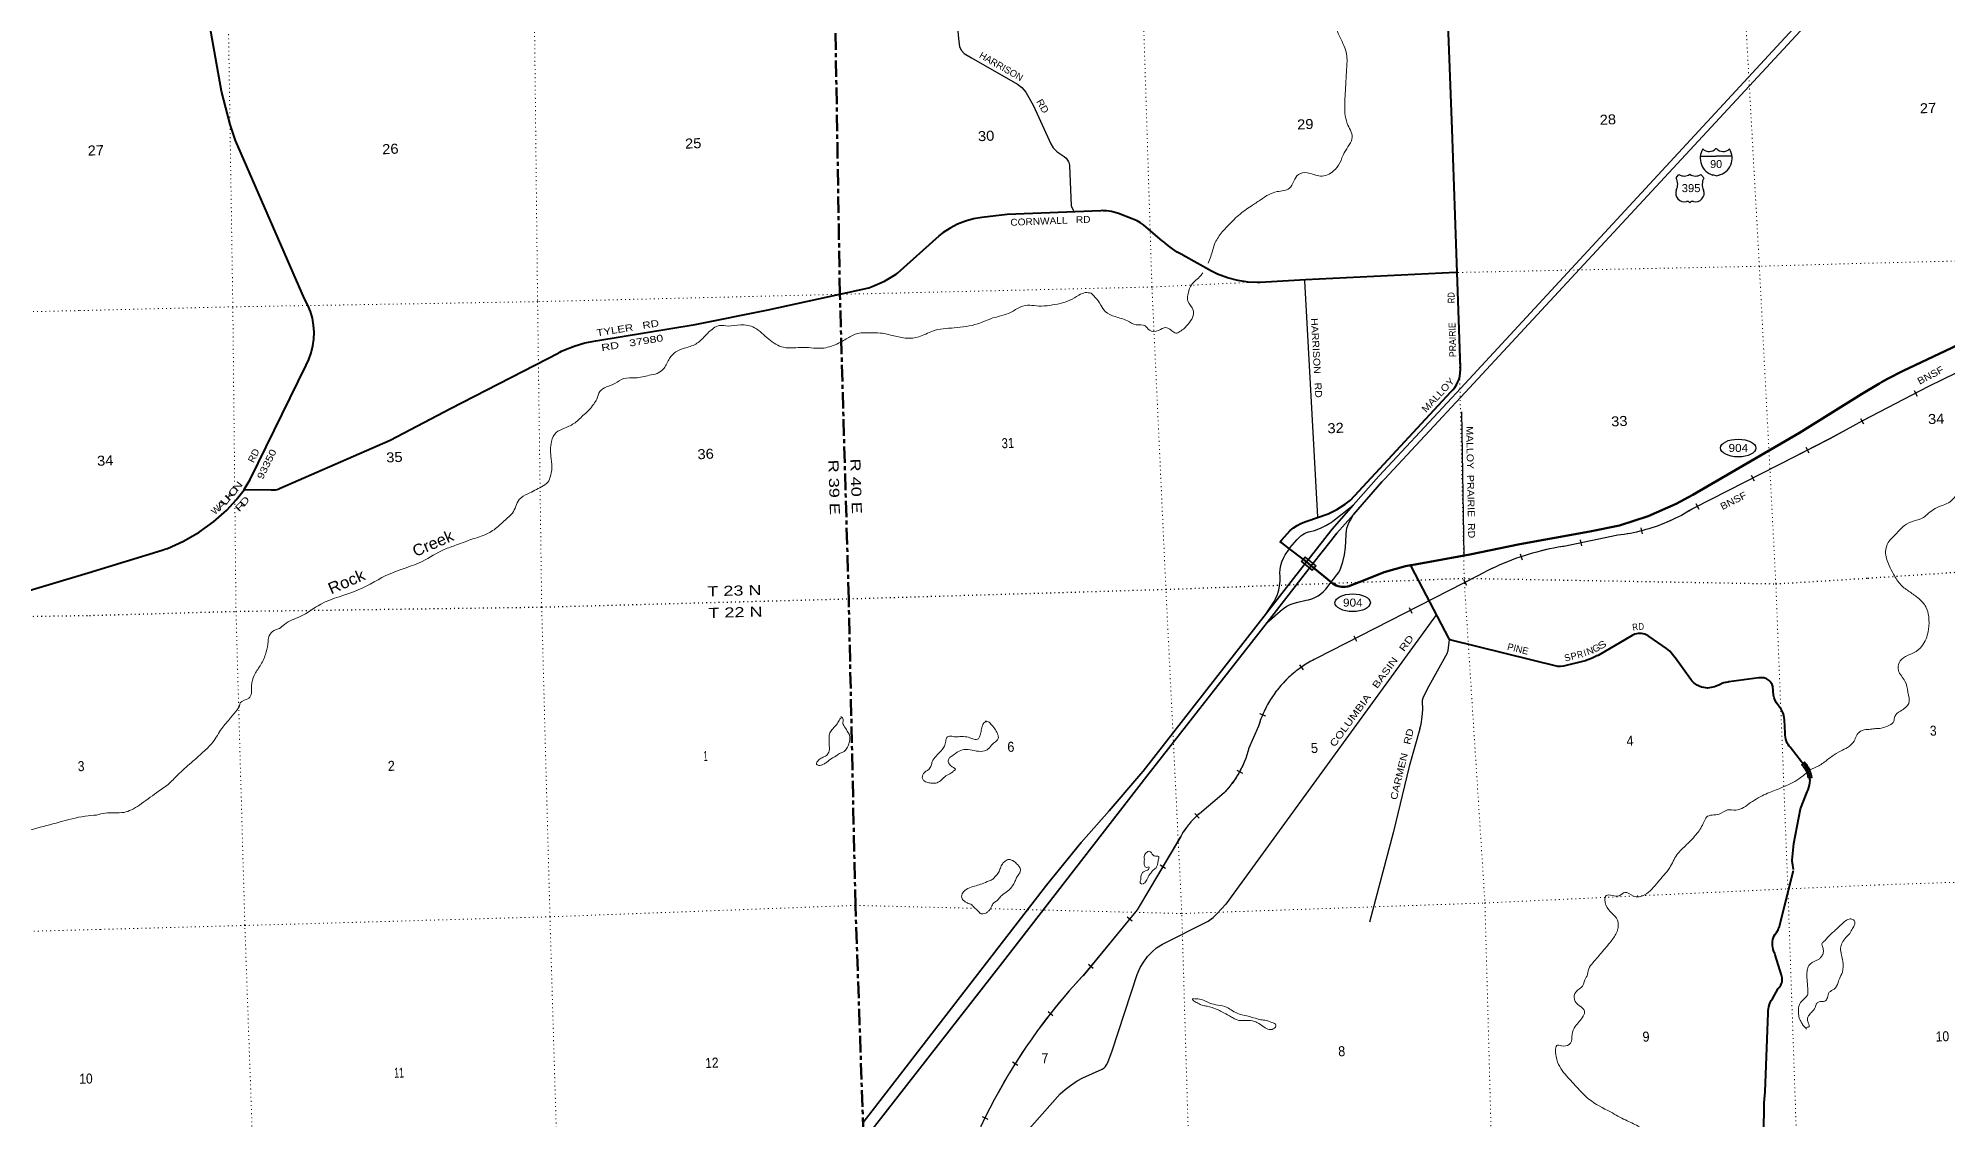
# Model space of a CAD drawing. Header units: feet. Extents: x 745759 to 1002271, y -170898 to 32007.
# Drawn here: x 776727 to 810130, y -18984 to -72 of the extents above; entities that cross this region are included whole.
import ezdxf
from ezdxf.enums import TextEntityAlignment as Align

# ---------------------------------------------------------------- set-up
doc = ezdxf.new("R2010")
doc.units = ezdxf.units.FT
doc.header["$LTSCALE"] = 48
doc.header["$PDMODE"] = 32
doc.header["$PDSIZE"] = 24
doc.linetypes.add('DOTTED', pattern=[1.5, 0.3, -1.2])
doc.linetypes.add('LONG_DASH_SHORT_DASH', pattern=[9.9, 6, -1.2, 1.5, -1.2])
for name, color, linetype, lineweight in [('11', 7, 'LONG_DASH_SHORT_DASH', 60), ('15', 7, 'Continuous', 25), ('16', 7, 'Continuous', 25), ('17', 7, 'Continuous', 25), ('18', 7, 'Continuous', 35), ('19', 7, 'Continuous', 25), ('23', 7, 'Continuous', 70), ('26', 7, 'Continuous', 40), ('29', 7, 'Continuous', 25), ('34', 7, 'Continuous', 13), ('39', 7, 'Continuous', 13), ('59', 7, 'Continuous', 13), ('6', 7, 'DOTTED', 25), ('61', 7, 'Continuous', 13), ('7', 7, 'DOTTED', 13)]:
    doc.layers.add(name, color=color, linetype=linetype, lineweight=lineweight)
for name, color, linetype in [('27', 7, 'Continuous'), ('30', 7, 'Continuous'), ('41', 7, 'Continuous')]:
    doc.layers.add(name, color=color, linetype=linetype)

msp = doc.modelspace()

# ---------------------------------------------------------------- linework, layer by layer
at = {"layer": '11'}
msp.add_lwpolyline([(791525.37, -32011.74), (791498.12, -31396.43), (791377.19, -26046.94), (791212.15, -20655.02), (791022.11, -15244.02), (790904.3, -9873.28), (790750.29, -4550.38), (790660.05, 834.71), (790637.32, 6241.84), (790288.23, 11605.6), (790219.22, 13822.99)], dxfattribs=at)
at = {"layer": '15'}
for p, q in [((806074.52, -2002.59), (806077.42, -1999.68)), ((806080.59, -2002.06), (806077.16, -1999.68)), ((805801.81, -2134.06), (806078.22, -2134.06)), ((806078.22, -2479.64), (806014.33, -2461.68)), ((806077.69, -2479.9), (806141.32, -2461.16))]:
    msp.add_line(p, q, dxfattribs=at)
msp.add_lwpolyline([(806353.58, -2134.06), (806077.69, -2134.06), (806078.22, -2134.06)], dxfattribs=at)
for centre, radius, start, end in [((805955.84, -1886.56), 165.66, 227.34248, 315.8117), ((806199.53, -1886.56), 165.66, 224.18831, 312.69403), ((806104.44, -2169.16), 306.13, 148.44436, 254.43378), ((806050.93, -2169.16), 306.13, 283.08087, 31.62484)]:
    msp.add_arc(centre, radius, start, end, dxfattribs=at)
at = {"layer": '16'}
for p, q in [((805376.15, -2515.85), (805427.46, -2457.09)), ((805619.22, -2451.12), (805618.94, -2451.32)), ((805811.31, -2457), (805862.7, -2515.85))]:
    msp.add_line(p, q, dxfattribs=at)
for centre, radius, start, end in [((805183.17, -2626.48), 222.05, 332.97043, 29.75871), ((805518.54, -2299.43), 182.07, 239.97227, 303.45418), ((805720.32, -2299.93), 181.52, 236.33975, 300.08743), ((805720.31, -2299.43), 182.07, 236.54582, 236.59441), ((806055.67, -2626.48), 222.05, 150.24129, 207.02957), ((805522.36, -2781.38), 151.42, 159.09177, 283.81923), ((805716.48, -2781.38), 151.42, 256.18077, 20.90823)]:
    msp.add_arc(centre, radius, start, end, dxfattribs=at)
for centre, major_axis, start_param, end_param in [((805577.7, -2980.2), (-19.56, 51.67), 4.95877769, 6.28318531), ((805661.15, -2980.2), (19.56, 51.67), 0, 1.32637542)]:
    msp.add_ellipse(centre, major_axis=major_axis, ratio=0.929097, start_param=start_param, end_param=end_param, dxfattribs=at)
at = {"layer": '17'}
for centre in [(806463.02, -7237.6), (799719.34, -9942.58)]:
    msp.add_ellipse(centre, major_axis=(309.24, -1), ratio=0.500121, dxfattribs=at)
at = {"layer": '18'}
for p, q in [((798214.15, -10122.6), (798911.4, -9230.65)), ((798223.62, -10285.86), (798994.96, -9299.13))]:
    msp.add_line(p, q, dxfattribs=at)
for points in [[(799730.6, -8236.52), (800177.3, -7729.53), (801608.91, -6191.49), (808357.75, 1103.99)], [(799731.88, -8398.22), (800232.46, -7830.07), (800253.87, -7805.78), (800277.8, -7780.07), (801688.13, -6264.9), (808363.69, 937.99)], [(798911.4, -9230.65), (798942.78, -9190.51), (799275.66, -8764.69), (799358.69, -8658.63), (799730.6, -8236.52)], [(798994.96, -9299.13), (799030.54, -9253.61), (799341.21, -8856.2), (799359.9, -8832.28), (799380.32, -8806.2), (799443.35, -8725.69), (799731.88, -8398.22)], [(791155.12, -19031.11), (794365.23, -14881.36), (794973.2, -14133.16), (795460.9, -13583.73), (796014.33, -12936.65), (796014.68, -12936.24), (796053.44, -12886.65), (798214.15, -10122.6)], [(791165.98, -19340.41), (793594.21, -16235.43), (796118.99, -12978.16), (798223.62, -10285.86)]]:
    msp.add_lwpolyline(points, dxfattribs=at)
at = {"layer": '19'}
for points in [[(798612.44, -8997.79), (798622.58, -8982.61), (798751.32, -8839.91), (798761.41, -8826.66), (798786.75, -8798.13), (798814.93, -8772.4), (798845.65, -8749.77), (798878.56, -8730.46), (798913.32, -8714.78), (798945.5, -8703.15), (798953.46, -8700.84), (799051.48, -8677.32), (799154.04, -8641.44), (799252.3, -8595.05), (799320.05, -8553.89), (799344.9, -8538.8), (799370.05, -8519.09), (799730.6, -8236.52)], [(799342.68, -9584.12), (799482.44, -9400.85), (799504.29, -9351.02), (799546.84, -9230.25), (799576.53, -9105.69), (799593.04, -8978.71), (799603.33, -8754.29), (799603.87, -8735.79), (799608.88, -8686.22), (799619.05, -8637.45), (799634.26, -8590.01), (799654.34, -8544.42), (799679.08, -8501.18), (799731.88, -8398.22)], [(798214.15, -10122.6), (798231.63, -10095.68), (798343.9, -9922.78), (798371.63, -9872.05), (798403.17, -9798.97), (798426.9, -9722.99), (798442.55, -9644.95), (798449.96, -9565.7), (798449.05, -9486.11), (798447.36, -9425.26), (798452.19, -9358.48), (798463.97, -9292.57), (798482.57, -9228.25), (798507.8, -9166.23), (798539.37, -9107.19), (798612.44, -8997.79)], [(798223.62, -10285.86), (798256.86, -10257.36), (798451.08, -10090.85), (798455.34, -10086.95), (798509.07, -10043.13), (798567.08, -10005.17), (798628.74, -9973.48), (798693.38, -9948.41), (798760.28, -9930.23), (798903.95, -9899.79), (798946.22, -9891.21), (799004.46, -9873.85), (799060.57, -9850.5), (799113.93, -9821.41), (799163.96, -9786.91), (799210.11, -9747.36), (799251.87, -9703.21), (799342.68, -9584.12)]]:
    msp.add_lwpolyline(points, dxfattribs=at)
at = {"layer": '23'}
for points in [[(808622.51, -6296.02), (808921.41, -6118.02), (808933.46, -6110.71), (808971.41, -6087.76), (809073.67, -6025.9), (809346.81, -5888.46), (810088.11, -5536.39), (811043, -5085.68), (811291.62, -4965.69), (811775.26, -4778.42), (812249.74, -4649.81), (812273.43, -4643.39), (812299.74, -4637.81), (813487.42, -4385.98), (816949.52, -3624.17), (817064.56, -3603.05), (817302, -3544), (817403.07, -3516.09), (817530.78, -3472.88)], [(800737.43, -9287.17), (800811.99, -9272.46), (801771.11, -9099.71), (802645.29, -8918.55), (803868.15, -8698.03), (804386.76, -8591.88), (804891.14, -8430.12), (805375.85, -8216.52), (805670.81, -8055.13), (807535.03, -6974.08), (808622.51, -6296.02)], [(799342.68, -9584.12), (798994.96, -9299.13), (798911.4, -9230.65), (798851.78, -9181.78)], [(799342.68, -9584.12), (799375.38, -9608.69), (799403.18, -9626.51), (799432.69, -9641.33), (799463.58, -9652.98), (799495.53, -9661.34), (799528.17, -9666.31), (799561.16, -9667.84), (799594.12, -9665.92), (799626.7, -9660.56), (799658.55, -9651.82), (799684.19, -9642.07), (799907.83, -9551.7), (800268.27, -9409.66), (800641.58, -9306.08), (800737.43, -9287.17)]]:
    msp.add_lwpolyline(points, dxfattribs=at)
at = {"layer": '26'}
for p, q in [((798851.78, -9181.78), (798612.44, -8997.79)), ((807178.59, -15622.49), (807430.36, -14623.65))]:
    msp.add_line(p, q, dxfattribs=at)
for points in [[(801545.07, -4170.12), (801457.05, -1661.88), (801211.83, 4930.16), (801162.03, 6498.54), (801107.89, 7757.39), (801106.63, 7786.6), (801107.64, 7807.39), (801111.52, 7887.66), (801127.59, 7991.81), (801154.46, 8093.71), (801191.83, 8192.25), (801196.93, 8203.65)], [(781413.75, -5789.53), (781462.81, -5687.2), (781504.28, -5572.19), (781533.5, -5453.47), (781550.15, -5332.36), (781554.05, -5210.16), (781545.16, -5088.23), (781523.57, -4967.89), (781489.52, -4850.47), (781443.38, -4737.25), (781385.66, -4629.48), (780176.17, -1857.53), (780082.16, -1578.58), (779935.52, -997.04), (779440.27, 1789.84)], [(801545.07, -4170.12), (801522.55, -4171.22), (798895.01, -4299.47), (798100.29, -4341.86), (798075.47, -4343.19), (798050.29, -4342.04), (797890.7, -4334.73), (797708.01, -4307.03), (797529.21, -4260.39), (797356.27, -4195.31), (797251.14, -4145.15), (796747.82, -3863.58), (796740.91, -3859.72), (796697.82, -3836.07), (796650.73, -3810.22), (796526.78, -3728.43), (796437.07, -3654.69), (796419.67, -3640.39), (796387.07, -3613.13), (796106.35, -3378.42), (796058.39, -3335.37), (796006.2, -3297.58), (795950.34, -3265.44), (795891.43, -3239.32), (795864.3, -3229.68), (795624.69, -3137.27), (795542.95, -3112.03), (795501.27, -3101.8), (795459.01, -3095.47), (795415.78, -3090.46), (795373.8, -3087.78), (795362.72, -3087.6), (795337.78, -3087.21), (795312.72, -3088.21), (793676.08, -3153.47), (793233.45, -3209.01), (793088.53, -3232.48), (792946.86, -3270.96), (792809.99, -3324.05), (792679.42, -3391.15), (792556.58, -3471.53), (792482.13, -3529.98)], [(786481.94, -5361.46), (788217.7, -5080.33), (789493.26, -4821.24), (791258.74, -4436), (791314.52, -4415.31), (791528.81, -4319.45), (791705.57, -4216.97), (791734.5, -4200.2), (791755.57, -4181.4), (792488.07, -3527.71)], [(798612.44, -8997.79), (798477.79, -8894.29), (798453.95, -8875.96), (798476.39, -8850.07), (798625.5, -8678.05), (798683.62, -8630.69), (798746.36, -8589.67), (798813.05, -8555.43), (798882.95, -8528.35), (798916.61, -8518.21), (799289.69, -8391.1), (799444.65, -8312.37), (799590.53, -8217.88), (799679.91, -8148.33), (801434.56, -6257.54), (801472.85, -6219.05), (801506.9, -6176.77), (801536.35, -6131.17), (801560.87, -6082.74), (801580.2, -6032), (801594.11, -5979.53), (801602.46, -5925.89), (801605.16, -5871.67), (801603.28, -5828.84), (801545.07, -4170.12)], [(780332.6, -7965.09), (780803.25, -7967.25), (780821.1, -7968.9), (780850.01, -7969.11), (780878.79, -7966.31), (780907.11, -7960.51), (780934.67, -7951.78), (780961.17, -7940.22), (782886.19, -7100.47), (783939.56, -6546.6), (785830.99, -5570.94), (785853.84, -5559.15), (785880.99, -5545.82), (785918.99, -5527.17), (786100.03, -5453.78), (786287.76, -5399.71), (786480.1, -5365.57)], [(780332.6, -7965.09), (780435.1, -7789.72), (781413.66, -5787.52)], [(777601.92, -9420.96), (778894.54, -9025.08), (778910.76, -9020.11), (778944.54, -9007.71), (778986.23, -8992.4), (779270.95, -8866.55), (779540.96, -8711.62), (779793.29, -8529.32), (780025.18, -8321.65), (780188.71, -8145.18), (780331.34, -7967.24), (780332.6, -7965.09)], [(805365.65, -10913.11), (805359.68, -10904.07), (805315.91, -10845.76), (805266.28, -10792.35), (805211.34, -10744.42), (804905.54, -10533.41), (804882.14, -10517.26), (804855.54, -10503.85), (804854.06, -10503.11), (804827.22, -10493.05), (804799.48, -10485.85), (804771.14, -10481.59), (804742.51, -10480.32), (804713.9, -10482.05), (804685.63, -10486.76), (804658.01, -10494.39), (804631.33, -10504.88), (804605.9, -10518.09), (804581.99, -10533.89), (804043.2, -10846.32), (804014.69, -10862.86), (803993.2, -10873.33), (803969.79, -10884.73), (803896.32, -10917.57), (803813.79, -10948.2), (803793.2, -10956.58), (803763.79, -10962.65), (803410.16, -11053.62), (803352.48, -11057.74), (803305.7, -11055.11), (801439.74, -10595.13), (801413.63, -10588.7), (801400.79, -10563.97), (800750.75, -9312.81), (800737.43, -9287.17)], [(770593.09, -10300.12), (770622.89, -10299.49), (774539.52, -10215.84), (774987.96, -10163.96), (775428.52, -10065.5), (775430.5, -10064.95), (777601.92, -9420.96)], [(807717.47, -13004.48), (807709.69, -12952.5), (807692.8, -12893.35), (807682.48, -12868), (807665.59, -12839.84), (807638.38, -12800.41), (807571.94, -12725.37), (807370.17, -12470.35), (807352.63, -12448.18), (807334.77, -12420.35), (807322.28, -12398.66), (807307.53, -12365.43), (807296.33, -12330.84), (807288.81, -12295.27), (807285.05, -12259.11), (807285.09, -12222.76), (807271.05, -11991.52), (807267.87, -11956.94), (807260.11, -11916.16), (807248.13, -11876.41), (807232.07, -11838.13), (807212.09, -11801.75), (807188.42, -11767.65), (807182.87, -11761.21), (807156.58, -11730.73), (807144.05, -11711.21), (807132.68, -11693.13), (807111.47, -11649.96), (807094.89, -11604.8), (807083.12, -11558.16), (807070.64, -11409.52), (807065.29, -11391.49), (807057.18, -11371.58), (807047.03, -11352.63), (807034.96, -11334.84), (807021.09, -11318.41), (807005.58, -11303.52), (806988.6, -11290.33), (806970.33, -11278.99), (806950.98, -11269.62), (806930.76, -11262.33), (806909.88, -11257.19), (806888.58, -11254.26), (806867.1, -11253.57), (806845.65, -11255.13), (806824.49, -11258.93), (806300.85, -11327.89), (806285.78, -11329.87), (806250.85, -11335.24), (806243.14, -11336.44), (806209.8, -11345.26), (806177.55, -11357.51), (806171.77, -11360.43), (806146.54, -11373.19), (806121.77, -11384.63), (806105.15, -11392.31), (806047.68, -11412.72), (805988.4, -11427.01), (805927.94, -11435.02), (805899.58, -11433.23), (805859.35, -11427.07), (805819.97, -11416.73), (805781.9, -11402.34), (805745.53, -11384.05), (805711.28, -11362.06), (805679.51, -11336.6), (805675.58, -11332.71), (805653.09, -11310.45), (805633.11, -11282.97), (805365.74, -10915.12)], [(807431.35, -14606.62), (807410.1, -14493.08), (807405.4, -14467.96), (807408.04, -14443.08), (807438.77, -14152.86), (807551.9, -13547.82), (807667.9, -13250.45), (807667.98, -13250.29), (807686.81, -13212.49), (807701.57, -13172.93), (807712.12, -13132.05), (807718.34, -13090.28), (807720.16, -13048.09), (807719.1, -13030.95), (807717.47, -13004.48)], [(806913.9, -19228.7), (806916.58, -18686.25), (806936.62, -18497.89), (806987.67, -17115.41), (806988.9, -17082.26), (806989.86, -17065.41), (806991.16, -17046.55), (806997.91, -17008.08), (807008.64, -16970.52), (807023.24, -16934.3), (807041.54, -16899.79), (807063.35, -16867.4), (807160.37, -16689.8), (807164.12, -16686.41), (807180.1, -16669.99), (807194.28, -16651.98), (807206.5, -16632.6), (807216.62, -16612.04), (807224.54, -16590.53), (807230.18, -16568.32), (807233.45, -16545.64), (807234.34, -16522.74), (807232.83, -16499.87), (807228.94, -16477.29), (807222.71, -16455.24), (807111.28, -16098.33), (807105.1, -16078.53), (807090.57, -16048.33), (807086.66, -16040.05), (807075.06, -16006.85), (807067, -15972.62), (807062.55, -15937.74), (807061.78, -15902.59), (807064.69, -15867.55), (807071.25, -15833), (807081.38, -15799.33), (807094.97, -15766.9), (807111.88, -15736.07), (807114.58, -15732.18), (807132.01, -15707.05), (807150.74, -15682.18), (807152.25, -15680.02), (807162.35, -15661.76), (807170.49, -15642.54), (807176.57, -15622.57)]]:
    msp.add_lwpolyline(points, dxfattribs=at)
at = {"layer": '29'}
for p, q in [((792705.94, 1322.12), (792821.96, -77.76)), ((799110.8, -8445.25), (798883.56, -4314.08)), ((801668, -9117.21), (801626.87, -6606.02)), ((801183.51, -10150.9), (797498.89, -15212.82))]:
    msp.add_line(p, q, dxfattribs=at)
for points in [[(792821.96, -77.76), (792844.83, -221.12), (792875.45, -286.24), (792921.4, -339.88), (793051.56, -416.49), (793855.53, -876.21), (793932.1, -933.69), (794001.01, -1014.13), (794138.83, -1251.65), (794437.45, -1918.24), (794483.39, -1987.21), (794510.2, -2019.78), (794552.3, -2056.16), (794670.99, -2140.46), (794705.43, -2171.09), (794734.16, -2203.66), (794751.39, -2232.4), (794759.05, -2259.21), (794766.69, -2301.34), (794797.33, -2996.68), (794804.97, -3029.23), (794850.91, -3105.85)], [(800896.16, -12145.77), (800917.34, -12063.57), (800934.57, -11937.14), (800946.05, -11810.72), (800946.06, -11766.67), (800938.4, -11703.45), (800942.23, -11647.9), (800953.71, -11603.84), (801030.28, -11446.77), (801378.67, -10818.48), (801385.37, -10798.37), (801390.16, -10776.34), (801413.63, -10588.7)], [(800896.16, -12145.77), (800705.31, -12807.28), (800427.18, -13964.52), (800011.55, -15526.93)], [(797190.35, -15509.6), (797278.39, -15448.31), (797349.22, -15379.35), (797498.89, -15212.82)], [(793066.32, -20459.93), (793247.02, -20122.19), (793354.22, -19961.29), (793476.73, -19800.38), (794602.3, -18528.47), (794690.35, -18451.85), (794786.07, -18382.89), (794902.83, -18304.35), (795000.46, -18252.64), (795337.37, -18099.39), (795375.65, -18074.49), (795398.62, -18049.59), (795415.84, -18022.77), (795436.91, -17984.46), (795513.48, -17777.59), (795949.92, -16444.38), (796003.51, -16323.71), (796064.78, -16222.18), (796129.85, -16128.32), (796210.26, -16045.95), (796288.73, -15978.91), (796394.02, -15915.69), (797190.35, -15509.6)]]:
    msp.add_lwpolyline(points, dxfattribs=at)
at = {"layer": '34', "lineweight": 25}
for p, q in [((809539.46, -6231.94), (809590.84, -6329.89)), ((808605.02, -6718.62), (808657.83, -6815.8)), ((807645.79, -7224.17), (807696.1, -7322.67)), ((806692.11, -7714.22), (806742.43, -7812.72)), ((805723.97, -8205.8), (805774.29, -8304.3)), ((804757.94, -8633.02), (804785.68, -8740.1)), ((803699.5, -8841.25), (803721.72, -8949.6)), ((802650.42, -9086.65), (802685.07, -9191.7)), ((801659.36, -9537.43), (801709.66, -9635.93)), ((800705.65, -10027.41), (800755.96, -10125.92)), ((799737.48, -10518.93), (799787.78, -10617.43)), ((798789.95, -11026.14), (798852.72, -11117.22)), ((798091.82, -11879), (798193.48, -11922.58)), ((797695.17, -12868.43), (797792.4, -12921.16)), ((796956.27, -13627.56), (797031.6, -13708.56)), ((796353.33, -14528.08), (796448.48, -14584.48)), ((795776.58, -15435.66), (795862, -15505.92)), ((795097.48, -16265.4), (795182.91, -16335.66)), ((794390.43, -17090.16), (794476.99, -17159.02)), ((793771.66, -17972.37), (793865.09, -18031.57)), ((793237.89, -18924.59), (793337.55, -18972.58))]:
    msp.add_line(p, q, dxfattribs=at)
at = {"layer": '34'}
for p, q in [((804358.31, -8763.41), (803410.2, -8957.86)), ((801939.64, -9457.29), (799104.56, -10905.16)), ((798070.87, -12099.29), (797898.93, -12499.9)), ((797470.89, -13264.47), (797037.75, -13632.09))]:
    msp.add_line(p, q, dxfattribs=at)
for points in [[(811659.65, -5328.69), (810771.46, -5680.19), (809793.59, -6161.98), (808668.86, -6752.03)], [(808631.53, -6765.1), (808062.94, -7074.1), (805677.07, -8292.76)], [(796705.01, -14039.7), (795950.6, -15312.41), (795002.16, -16465.51)]]:
    msp.add_lwpolyline(points, dxfattribs=at)
at = {"layer": '34', "lineweight": 25}
for points in [[(810771.9, -5681.2), (809794.08, -6162.97), (808640, -6762)], [(808639.19, -6762.19), (808063.45, -7075.08), (805677.61, -8293.72), (805661.78, -8303.6), (805614.13, -8332.93), (805566, -8361.03), (805517.49, -8388.53), (805468.53, -8415.11), (805418.83, -8440.83), (805369.01, -8465.58), (805318.48, -8489.78), (805267.79, -8512.72), (805216.39, -8535.09), (805164.84, -8556.2), (805112.89, -8576.7), (805060.82, -8596.26), (805008, -8614.94), (804955.03, -8632.35), (804901.99, -8649.13), (804848.19, -8665.02), (804794.59, -8679.94), (804740.56, -8693.93), (804686.05, -8706.7), (804631.79, -8718.79), (804577.09, -8729.97), (804521.92, -8739.92), (804467, -8749.19), (804411.95, -8757.5), (804360.64, -8764.06), (803410.39, -8958.95), (803392.52, -8961.69), (803316.56, -8974.24), (803240.26, -8987.99), (803164.82, -9003.28), (803089.02, -9019.78), (803014.08, -9037.82), (802939.17, -9056.87), (802864.92, -9077.06), (802790.53, -9098.86), (802716.98, -9122.19), (802643.87, -9146.31), (802570.63, -9172.02), (802498.41, -9198.67), (802426.45, -9226.71), (802354.94, -9256.5), (802284.26, -9286.85), (802213.83, -9318.58), (802143.86, -9352.08), (802074.71, -9386.15), (802006.2, -9421.37), (801909.58, -9473.88), (799080.32, -10918.78), (799078.9, -10919.45), (799048.41, -10934.75), (799018.4, -10950.41), (798988.66, -10966.55), (798958.94, -10983.31), (798929.84, -11000.66), (798900.88, -11018.26), (798872.3, -11036.59), (798843.8, -11055.35), (798815.99, -11074.51), (798788.37, -11094.35), (798761.07, -11114.49), (798734.03, -11135.12), (798707.62, -11156.35), (798681.28, -11178), (798655.45, -11200.01), (798630.05, -11222.56), (798605.17, -11245.48), (798580.53, -11268.88), (798556.21, -11292.56), (798532.53, -11316.86), (798509.16, -11341.45), (798486.23, -11366.59), (798463.63, -11392.03), (798441.7, -11417.87), (798420.09, -11444.03), (798398.98, -11470.53), (798378.32, -11497.58), (798358.21, -11524.79), (798338.37, -11552.5), (798319.27, -11580.43), (798300.43, -11608.84), (798282.33, -11637.49), (798264.55, -11666.43), (798247.32, -11695.55), (798230.54, -11725.21), (798214.51, -11755.09), (798198.83, -11785.09), (798183.61, -11815.63), (798169.01, -11846.15), (798154.91, -11877.02), (798141.5, -11908.32), (798128.5, -11939.54), (798116.02, -11971.12), (798104.22, -12003.11), (798092.85, -12035.03), (798082.04, -12067.11), (798071.9, -12099.68), (797899.96, -12500.27)], [(797899.96, -12500.27), (797899.35, -12502.47), (797891.45, -12531.89), (797882.82, -12561.1), (797873.8, -12590.2), (797864.17, -12619.18), (797854.16, -12648.05), (797843.52, -12676.56), (797832.52, -12704.95), (797821.01, -12733.11), (797808.89, -12761.16), (797796.38, -12788.85), (797783.39, -12816.54), (797769.89, -12843.76), (797755.89, -12870.99), (797741.39, -12897.73), (797726.52, -12924.35), (797711.27, -12950.61), (797695.4, -12976.77), (797679.02, -13002.43), (797662.4, -13027.86), (797645.15, -13053.17), (797627.65, -13078.01), (797609.63, -13102.6), (797591.01, -13126.83), (797572.25, -13150.69), (797552.99, -13174.33), (797533.11, -13197.6), (797513.1, -13220.51), (797492.7, -13243.05), (797471.64, -13265.28), (797038.17, -13633.18), (797036.16, -13633.27), (797032.33, -13636.48), (797013.68, -13652.8), (796995.39, -13669.31), (796977.21, -13686.21), (796959.54, -13703.38), (796941.98, -13720.93), (796924.92, -13738.76), (796908.04, -13756.85), (796891.53, -13775.13), (796875.27, -13793.87), (796859.5, -13812.87), (796843.98, -13832.02), (796828.7, -13851.6), (796813.86, -13871.28), (796799.33, -13891.27), (796785.22, -13911.67), (796771.44, -13932.07), (796757.96, -13952.8), (796744.91, -13973.93), (796732.18, -13995.06), (796719.82, -14016.4), (796707.83, -14038.25), (796705.89, -14040.36), (795951.5, -15313.05), (795002.94, -16466.29), (794996.67, -16471.64), (794880.74, -16597.29), (794762.8, -16730.54), (794647.71, -16864.88), (794533.78, -17001.86), (794423.64, -17140.3), (794314.67, -17281.37), (794209.5, -17423.9), (794105.85, -17568.12), (794005.05, -17713.43), (793906.38, -17861.74), (793811.49, -18011.52), (793718.5, -18162.03), (793627.62, -18315.54), (793539.96, -18469.19), (793454.77, -18624.89), (793373.01, -18783.01), (793293.52, -18940.91), (793216.51, -19100.86)]]:
    msp.add_lwpolyline(points, dxfattribs=at)
at = {"layer": '34'}
for centre, radius, start, end in [((803969.47, -5589.92), 3197.07, 276.94957, 302.28391), ((804073.76, -13334.32), 4426.48, 98.62153, 118.85404), ((799932.4, -12667.49), 1946.32, 115.10654, 163.02584), ((796210.83, -12056.93), 1745.25, 316.2193, 345.29664), ((797953.53, -14712.58), 1417.61, 130.34737, 151.56609), ((802425.2, -23416.97), 10170.69, 136.92497, 158.88983)]:
    msp.add_arc(centre, radius, start, end, dxfattribs=at)
at = {"layer": '39'}
for points in [[(797192.02, -4006.89), (797237, -3891.05), (797316, -3646.05), (797438, -3460.05), (797622, -3263.05), (797832, -3083.05), (797946, -3006.05), (798101, -2901.05), (798260, -2802.05), (798397, -2755.05), (798615, -2696.05), (798771, -2454.05), (798924, -2425.05), (799158, -2483.05), (799386, -2393.05), (799496, -2252.05), (799572, -2075.05), (799712, -1800.05), (799624, -1561.05), (799585, -1385.05), (799590, -1040.05), (799614, -612.05), (799612, -348.05), (799500, -58.05), (799385, 221.95), (799192, 840.95), (799054, 1335.95), (798984, 1695.95), (798856, 2236.95), (798706, 2694.95), (798556, 3188.95), (798523, 3265.95), (798424, 3699.95), (798406, 3938.95), (798558, 4134.95), (798668, 4364.95), (798861, 4577.95), (799185, 4684.95), (799423, 4845.95), (799615, 5242.95), (799711, 5463.95), (799892, 5724.95), (800094, 5934.95), (800257, 6134.95), (800406, 6253.95), (800496, 6427.95), (800577, 6671.95), (800697, 6847.95), (800772, 6894.95), (800877, 7086.95), (800864, 7273.95), (800913.13, 7377.91)], [(795145, -4529.05), (795212, -4597.05), (795314, -4738.05), (795393, -4852.05), (795564, -4940.05), (795778, -5013.05), (795934, -5083.05), (796089, -5101.05), (796163, -5177.05), (796324, -5181.05), (796451, -5133.05), (796591, -5211.05), (796626, -5227.05), (796699, -5202.05), (796841, -5072.05), (796919, -4954.05), (796929, -4828.05), (796838, -4667.05), (796846, -4523.05), (796901, -4382.05), (797059, -4226.05), (797096.84, -4173.08)], [(777748.56, -13654.75), (777899, -13623.05), (778060, -13617.05), (778229, -13608.05), (778358, -13565.05), (778498, -13481.05), (778800, -13263.05), (778999, -13119.05), (779170, -12953.05), (779406, -12738.05), (779608, -12558.05), (779781, -12382.05), (779939, -12142.05), (780093, -11957.05), (780208, -11817.05), (780251, -11743.05), (780262, -11696.05), (780410, -11614.05), (780460, -11396.05), (780505, -11213.05), (780607, -11049.05), (780702, -10848.05), (780744, -10665.05), (780768, -10521.05), (780853, -10427.05), (780945, -10391.05), (781033, -10321.05), (781311, -10185.05), (781669, -9969.05), (782322, -9720.05), (782881, -9436.05), (783445, -9220.05), (783830, -9012.05), (784044, -8933.05), (784314, -8833.05), (784572, -8741.05), (784771, -8610.05), (784899, -8492.05), (785021, -8376.05), (785081, -8257.05), (785141, -8138.05), (785294, -8037.05), (785529, -7915.05), (785641, -7832.05), (785687, -7729.05), (785709, -7621.05), (785700, -7426.05), (785706, -7122.05), (785785, -6969.05), (785935, -6889.05), (786117, -6795.05), (786276, -6652.05), (786364, -6572.05), (786444, -6468.05), (786497, -6381.05), (786553, -6250.05), (786811, -6112.05), (786969, -6024.05), (787174, -6012.05), (787414, -5966.05), (787553, -5932.05), (787659, -5861.05), (787756, -5694.05), (787879, -5556.05), (788028, -5494.05), (788228, -5420.05), (788388, -5282.05), (788540, -5143.05), (788647, -5095.05), (788794, -5105.05), (789017, -5082.05), (789254, -5134.05), (789508, -5335.05), (789765, -5476.05), (790107, -5479.05), (790470, -5489.05), (790727, -5404.05), (790904, -5305.05), (791088, -5227.05), (791239, -5223.05), (791463, -5228.05), (791692, -5276.05), (791919, -5317.05), (792130, -5293.05), (792370, -5193.05), (792748, -5136.05), (793162, -5065.05), (793428, -4964.05), (793733, -4869.05), (793914, -4769.05), (794070, -4741.05), (794228, -4755.05), (794422, -4743.05), (794771, -4653.05), (794931, -4564.05), (795042, -4521.05), (795145, -4529.05)], [(811014.26, -8034.88), (810952.36, -8047.26), (810813.68, -8104.83), (810672.97, -8108.06), (810547.86, -8044.21), (810423.51, -8000.48), (810265.56, -8080.93), (810170.65, -8179.18), (810047.97, -8234.13), (809789.82, -8378.76), (809704.05, -8452.49), (809541.33, -8512.97), (809369.25, -8591.92), (809222.05, -8744.52), (809088.61, -8888.53), (809042.16, -9045.43), (809103.63, -9291), (809181.81, -9445.27), (809307.41, -9630.01), (809462.89, -9753.18), (809620.08, -9868.23), (809746.33, -10016.67), (809794.83, -10184.13), (809793.2, -10409.89), (809700.2, -10667.26), (809576.21, -10794.81), (809390.36, -10882.34), (809277.74, -10991.32), (809264.69, -11126.82), (809380.24, -11311.94), (809431.8, -11507.5), (809447.12, -11702.4), (809299.32, -11838.89), (809202.17, -11931.18), (809183.23, -12016.52), (809111.37, -12085.7), (809059.81, -12105.75), (808942.4, -12140.36), (808894.19, -12142.16), (808831.37, -12148.74)], [(770607.24, -10513.65), (770839.31, -10681.08), (770967.2, -10775.31), (771163.51, -10871.17), (771393.62, -10897.35), (771597.96, -10992.92), (771828.14, -11021.11), (771961.78, -11107.08), (772104.77, -11114.15), (772231.69, -11238.63), (772523.47, -11480.22), (772659.67, -11582.22), (772792.19, -11752.83), (772959.34, -11877.92), (773158.83, -12007.91), (773632.31, -12388.18), (774083.71, -12593.95), (774232.87, -12604.83), (774368.45, -12688.72), (774840.33, -13081.13), (774965.31, -13207.69), (775037.93, -13332.06), (775234.66, -13381.57), (775250.85, -13501.87), (775472.79, -13524.31), (775941.81, -13540.09), (776075.59, -13630.08), (776183.46, -13785.45), (776308.5, -13914.03), (776643.81, -13900.25), (777094.08, -13779.7), (777548.92, -13675.11), (777748.56, -13654.75)], [(790767.77, -11931.01), (790803.51, -11965.74), (790807.18, -12003.89), (790803.59, -12060.5), (790816.87, -12088.15), (790879.51, -12186.23), (790918.92, -12259.11), (790919.6, -12367.95), (790892.76, -12445.73), (790845.74, -12522.37), (790798.9, -12556.66), (790741.56, -12581.33), (790671.12, -12628.75), (790621.83, -12653.07), (790520.54, -12732.07), (790463.56, -12764.79), (790414.09, -12785.09), (790384.03, -12788.41), (790355.37, -12777.56), (790340.95, -12770.12), (790349.34, -12731.45), (790403.27, -12674.67), (790480, -12633.03), (790515.31, -12611.33), (790555.25, -12557.18), (790567.06, -12504.24), (790562.52, -12445.97), (790561.31, -12371.43), (790560.88, -12315), (790565.69, -12240.2), (790610.79, -12165.65), (790651.17, -12121.56), (790700.82, -12058.92), (790725.29, -12019.55), (790747.75, -11980.27), (790774.76, -11952.88), (790795.03, -11956.03)], [(793292.52, -12012.74), (793339.19, -12020.79), (793408.31, -12082.3), (793474.45, -12168.13), (793514.29, -12251.08), (793519.09, -12315.38), (793485, -12365.25), (793424.61, -12412.23), (793345.86, -12500.33), (793252.87, -12538.65), (793099.42, -12529.19), (792955.58, -12509.24), (792837.95, -12536.53), (792706.86, -12624.89), (792660.19, -12663.21), (792644.54, -12720.34), (792716.88, -12809.94), (792767.65, -12866.2), (792751.92, -12874.95), (792709.27, -12913.09), (792628.6, -12956.92), (792544.96, -13025.07), (792470.94, -13082.73), (792379.09, -13100.83), (792308.13, -13089.81), (792232.54, -13064.87), (792198.73, -13028.03), (792192.44, -12975.89), (792255.2, -12890.5), (792306.15, -12858.04), (792347.4, -12787.7), (792364.63, -12720.42), (792427.21, -12631.01), (792542.49, -12503.01), (792587.77, -12432.49), (792605.96, -12340.98), (792631.92, -12289.45), (792709.96, -12277.99), (792752.69, -12288.23), (792827.06, -12284.99), (792911.56, -12283.34), (793025.17, -12302.59), (793094.72, -12327.79), (793172.94, -12320.35), (793199.07, -12272.85), (793214.72, -12215.72), (793231.08, -12128.31), (793243.32, -12085.44), (793283.35, -12033.3), (793317.25, -12025.78)], [(808831.37, -12148.74), (808771.53, -12155.51), (808668.72, -12165.07), (808604.16, -12191.37), (808532.43, -12267.89), (808491.78, -12361.14), (808374.62, -12473.52), (808255.07, -12535.68), (808104.43, -12626.54), (807994.44, -12712.62), (807913.15, -12770.01), (807872.5, -12793.92), (807720.18, -12866.45)], [(802970.71, -22988.83), (803049.21, -22801.95), (803235.75, -22366.43), (803297.31, -22021.02), (803328.11, -21662.83), (803382.84, -21531.42), (803687.31, -21447.61), (803979.12, -21257.51), (804169.04, -21085.94), (804399.39, -21150.52), (804719.32, -21191.04), (805210.01, -21175.75), (805421.58, -21178.65), (805614.45, -21168.24), (805630.1, -21111.11), (805606.96, -20948.81), (805515.56, -20884.24), (805400.04, -20774.35), (805320.97, -20668.92), (805405.75, -20534.18), (805508.45, -20394.64), (805591.58, -20175.3), (805517.24, -19993.06), (805375.95, -19799.61), (805303.19, -19560.84), (805061.84, -19335.45), (804711.09, -19094.66), (804490.97, -18987.3), (804229.17, -18847.48), (803850.89, -18622), (803638.38, -18411.49), (803435.32, -18186.45), (803278.93, -17876.72), (803304.56, -17678.03), (803401.91, -17693.96), (803530.64, -17644.01), (803556.17, -17489.67), (803610.72, -17354.24), (803751.88, -17172.7), (803776.18, -17082.94), (803685.57, -16990.1), (803598.37, -16883.01), (803626.61, -16744.69), (803741.1, -16644.95), (803797.22, -16499.37), (803814.35, -16476.45), (803848.98, -16345.91), (803922.83, -16237.86), (804091.43, -16039), (804257.93, -15838.22), (804351.28, -15668.84), (804351.65, -15491.4), (804149.12, -15232.07), (804155.86, -15062.43), (804383.6, -15066.63), (804479.74, -15008.02), (804629.51, -15072.07), (804825.97, -15051.43), (805061.77, -14823.44), (805264.46, -14574.71), (805391.72, -14351.43), (805561.19, -14172.7), (805743.94, -13975.23), (805862.29, -13778.56), (805908.88, -13691.86), (806128.06, -13637.97), (806276.02, -13567.02), (806423.09, -13568.69), (806681.26, -13438.51), (806948.6, -13287.78), (807189.98, -13188.57), (807381.72, -13105.64), (807521.2, -13024.98), (807720.18, -12866.45)], [(796031.92, -14865.33), (796002.56, -14838.38), (796012.36, -14785.54), (796012.8, -14749.23), (796019.18, -14710.65), (796045.14, -14659.11), (796127.91, -14617.21), (796156.84, -14587.73), (796153.78, -14563.67), (796119.87, -14571.19), (796091.12, -14558.33), (796073.04, -14512.74), (796075.67, -14434), (796075.33, -14379.58), (796108.8, -14315.63), (796170.15, -14290.78), (796199.34, -14313.7), (796229.48, -14358.76), (796288.56, -14374.34), (796327.18, -14382.74), (796319.66, -14441.53), (796306.63, -14512.66), (796290.72, -14563.76), (796236.53, -14614.5), (796192.39, -14664.81), (796156.21, -14712.75), (796128.33, -14766.38), (796083.22, -14840.92), (796059.63, -14854.05), (796047.74, -14858.59)], [(793132.11, -15300.26), (793099.44, -15273.1), (793038.54, -15215.26), (792995.72, -15203.01), (792954.47, -15180.61), (792914.89, -15150.08), (792889.38, -15118.93), (792879.42, -15075.01), (792912.46, -15000.99), (793015.94, -14925.93), (793131.21, -14890.67), (793236.43, -14855.86), (793359.22, -14808.18), (793426.25, -14775.02), (793474.41, -14724.54), (793523.96, -14659.89), (793556.92, -14583.86), (793592.06, -14511.77), (793642.23, -14461.2), (793707.42, -14432.15), (793752.16, -14442.31), (793797.52, -14466.54), (793856.32, -14522.45), (793894.42, -14565.15), (793908.4, -14608.9), (793894.76, -14665.94), (793841.88, -14746.87), (793812.68, -14816.68), (793767.75, -14895.25), (793704.56, -14970.58), (793608.77, -15037.24), (793554.67, -15090), (793487.2, -15159.46), (793438.52, -15197.87), (793402.77, -15255.87), (793380.48, -15299.18), (793345.87, -15336.98), (793301.04, -15371.18), (793253.23, -15383.34), (793223, -15382.64), (793189.88, -15361.9), (793166.64, -15336.71), (793131.8, -15299.95)], [(807662.34, -17399.81), (807645.48, -17382.4), (807599.08, -17334.01), (807564.13, -17271.02), (807535.65, -17217.82), (807520.97, -17157.98), (807518.1, -17045.2), (807536.81, -16965.76), (807634.62, -16852.64), (807672.81, -16804.61), (807683.74, -16731.55), (807675.1, -16625.08), (807670.31, -16560.77), (807665.16, -16442.04), (807669.02, -16391.47), (807689.56, -16307.92), (807748.99, -16238.8), (807792.26, -16214.75), (807877.03, -16172.75), (807913.74, -16136.88), (807947.39, -16076.95), (807950.37, -16006.26), (807933.33, -15938.45), (807931.42, -15894.18), (807968.3, -15862.34), (808022.14, -15803.55), (808147.82, -15683.16), (808225.25, -15611.25), (808314.14, -15524.72), (808402.58, -15474.51), (808469.35, -15481.68), (808503.34, -15522.54), (808501.15, -15564.98), (808462.08, -15639.25), (808413.39, -15724.03), (808348.19, -15799.45), (808281.67, -15891.05), (808253.35, -15980.99), (808270.72, -16103.21), (808291.6, -16213.19), (808285.72, -16402.96), (808232.49, -16522.21), (808183.53, -16647.32), (808141.49, -16699.55), (808057.24, -16753.62), (808023.24, -16851.87), (807981.46, -16910.13), (807929.29, -16914.42), (807881.22, -16920.54), (807838.13, -16948.62), (807807.1, -17022.55), (807744.26, -17105.93), (807692.61, -17168.66), (807681.5, -17191.32), (807680.71, -17265.95), (807698.88, -17313.55), (807702.63, -17353.7), (807688.91, -17362.37), (807666.8, -17363.33), (807651.59, -17384.15)], [(796950.41, -16869.71), (797069.61, -16878.64), (797221.39, -16942.6), (797361.91, -16978.83), (797522.79, -17020.21), (797615.85, -17076.65), (797741.25, -17135.71), (797914.27, -17178.59), (798116.05, -17234.33), (798207.28, -17248.51), (798305.33, -17280.53), (798377.94, -17329.79), (798369.29, -17362.43), (798330.48, -17396.37), (798260.4, -17405.47), (798167.86, -17361.11), (798043.6, -17281.84), (797967.92, -17254.88), (797830.63, -17246.74), (797699.38, -17238.34), (797637.68, -17208.76), (797565.33, -17165.54), (797431.46, -17096.77), (797347.05, -17054.07), (797173.5, -16999.12), (797110.58, -16987.74), (797063.56, -16971.64), (797010.09, -16945.74), (796972.95, -16925.18), (796946.03, -16908.2), (796921.04, -16889.13), (796918.42, -16875.13), (796940.18, -16866.12)]]:
    msp.add_spline(points, degree=3, dxfattribs=at)
at = {"layer": '59'}
for points in [[(798886.1, -9138.78), (799079.16, -9297.61), (799012.46, -9378.7), (798819.39, -9219.87)], [(798887.19, -9150.03), (799067.9, -9298.7), (799011.36, -9367.44), (798830.64, -9218.77)]]:
    msp.add_lwpolyline(points, close=True, dxfattribs=at)
at = {"layer": '6'}
for points in [[(808731.06, -9513.02), (812394.18, -9266.61), (817786.87, -9023.26), (823110.39, -8867.13), (828430.11, -8662.78), (833769.91, -8457.67), (839073.79, -8314.36), (839830.05, -8292.6)], [(777624.8, -10164.53), (780186.59, -10093.42), (785533.9, -10019.08), (790904.3, -9873.28), (796453.09, -9708.59), (801674.45, -9515.79), (807121.76, -9611.55), (808731.06, -9513.02)], [(746533.59, -11138.06), (748208.38, -11057.82), (753578.72, -10879.53), (758922.7, -10577.27), (764084.38, -10470.77), (769399.53, -10324.64), (774836.42, -10210.5), (777624.8, -10164.53)]]:
    msp.add_lwpolyline(points, dxfattribs=at)
at = {"layer": '61'}
for p, q in [((807569.18, -12777.6), (807621.66, -12724.54)), ((807757.61, -13003.01), (807682.56, -13006.95))]:
    msp.add_line(p, q, dxfattribs=at)
at = {"layer": '61', "lineweight": 25}
for p, q in [((807580.46, -12777.56), (807621.95, -12735.61)), ((807748.64, -12995.47), (807689.51, -12998.57))]:
    msp.add_line(p, q, dxfattribs=at)
at = {"layer": '61'}
for radius, start, end in [(387.8, 7.04298, 45.56529), (462.8, 6.38753, 45.63846)]:
    msp.add_arc((807297.69, -13054.5), radius, start, end, dxfattribs=at)
at = {"layer": '61', "lineweight": 25}
for radius, start, end in [(395.8, 8.12351, 44.40319), (454.8, 7.45814, 44.52166)]:
    msp.add_arc((807297.69, -13054.5), radius, start, end, dxfattribs=at)
at = {"layer": '61'}
msp.add_point((807580.46, -12777.56), dxfattribs=at)
at = {"layer": '7'}
for p, q in [((780131.41, -4768.81), (780047.9, 600.45)), ((780163.23, -7823), (780131.41, -4768.81)), ((780186.98, -10102.42), (780166.46, -8132.77)), ((780341.74, -15577.08), (780186.98, -10102.42)), ((791021.72, -15235.02), (793118.97, -15287.31)), ((793394, -15294.17), (796731.04, -15377.37))]:
    msp.add_line(p, q, dxfattribs=at)
for points in [[(807925.93, -31430.57), (807888.8, -30851.54), (807691.33, -25547.72), (807515.52, -20232.87), (807332.89, -14946.55), (807121.76, -9611.55), (806833.19, -4059.2), (806539.84, 1226.34), (806356.35, 6532.79), (806204.49, 11852.7), (806117.09, 14384.96)], [(800829.74, 14196.81), (800930.26, 11671.72), (801169.43, 6381.81), (801359.7, 1058.47), (801551.81, -4167.91), (801669.46, -9528.78), (802033.32, -15193.15), (802171.66, -20340.27), (802387.13, -25734.04), (802583.82, -31066.12), (802602.89, -31621.52)], [(784924.61, 13638.32), (784975.76, 11429.49), (785317.03, 6060.29), (785402.86, 684.13), (785461.91, -4678.13), (785533.9, -10019.08), (785678.05, -15434.67), (785838.51, -20813.74), (786048.26, -26214.76), (786216.76, -31547.11), (786248.31, -32190.83)], [(797020.27, -25915.02), (796881.79, -20532.02), (796731.04, -15377.37), (796453.48, -9717.59), (796208.28, -4422.47), (796041.03, 880.65), (795938.46, 6178.52)], [(839625.95, -2957.95), (838905.16, -2991.45), (833560.94, -3176.33), (828223.23, -3383.37), (822919.08, -3579.57), (817528.88, -3595.28), (812210.94, -3919.82), (808538.3, -4011.3)], [(808538.3, -4011.3), (806833.19, -4059.2), (801551.81, -4167.91), (796208.28, -4422.47), (790750.29, -4550.38), (785461.91, -4678.13), (780131.41, -4768.81), (777443, -4834.36)], [(777443, -4834.36), (774806.99, -4895.08), (769425.92, -5053.6), (763976.02, -5139.99), (758739.88, -5303.49), (753416.14, -5550.65), (748105.14, -5700.67), (748105.14, -5700.67)], [(808928.32, -14876.34), (812613.24, -14752.27), (817967.5, -14503.35), (823277.44, -14205.03), (828628.78, -14033.38), (833967.1, -13842.44), (839276.87, -13641.42), (840024.82, -13633)], [(796731.04, -15377.37), (802033.32, -15193.15), (807332.89, -14946.55), (808928.32, -14876.34)], [(777813.05, -15654.78), (780342.13, -15586.08), (785678.05, -15434.67), (791021.72, -15235.02)], [(746702.81, -16262.29), (748421.26, -16211.68), (753744.3, -16119.66), (759082.58, -15944.52), (764261.58, -15815.25), (769567.09, -15798.39), (774923.15, -15731.41), (777813.05, -15654.78)], [(780879.01, -32374.67), (780842.43, -31741.46), (780648.16, -26371.91), (780533.05, -20970.83), (780341.73, -15588.37)]]:
    msp.add_lwpolyline(points, dxfattribs=at)

# ---------------------------------------------------------------- texts
at = {"layer": '15'}
msp.add_text('90', height=140, dxfattribs=at).set_placement((806077.14, -2342.17), align=Align.CENTER)
at = {"layer": '16', "width": 1.05}
msp.add_text('395', height=140, dxfattribs=at).set_placement((805639.03, -2762.89), align=Align.CENTER)
at = {"layer": '17', "width": 1.1}
for p in [(806465.73, -7305.91), (799722.06, -10010.89)]:
    msp.add_text('904', height=140, dxfattribs=at).set_placement(p, align=Align.CENTER)
at = {"layer": '27'}
for s, rotation, width, p in [('CORNWALL   RD', 2.284, 1.1, (793734.03, -3352.33)), ('RD', 91.257, 0.8, (801504.23, -4703.82)), ('TYLER   RD', 9.2, 1.25, (786503.32, -5286.08)), ('RD   37980', 9.2, 1.35, (786586.35, -5543.87)), ('PRAIRIE', 91.257, 0.95, (801530.95, -5646.9)), ('MALLOY', 47.139, 1.15, (801003.08, -6625.96)), ('RD', 63.953, 1.05, (780496.27, -7505.15)), ('93350', 63.953, 1.25, (780654.89, -7796.69)), ('R', 10.319, 0.85, (804623.53, -10434.74)), ('D', 4.161, 0.7, (804726.63, -10419.02))]:
    msp.add_text(s, height=120, rotation=rotation, dxfattribs=dict(at, width=width)).set_placement(p)
for s, rotation, width, p in [('K', 47.18, 1.7, (780125.31, -8110.61)), ('O', 51.286, 1.4, (780188.93, -8032.98)), ('N', 51.286, 1.45, (780261.03, -7943.04)), ('A', 41.846, 1.75, (779973.83, -8273.67)), ('U', 47.18, 1.6, (780049.53, -8192.38)), ('R', 47.18, 1.6, (780306.26, -8297.86)), ('D', 51.286, 1.45, (780383.11, -8206.44)), ('G', 25.084, 1.05, (804004.07, -10790.82)), ('S', 30.108, 1.35, (804110.32, -10731.29)), ('R', 14.426, 0.9, (803711.82, -10903.74)), ('I', 17.662, 0.85, (803799.34, -10876.59)), ('N', 21.362, 1.05, (803893.1, -10841.31))]:
    msp.add_text(s, height=120, rotation=rotation, dxfattribs=dict(at, width=width)).set_placement(p, align=Align.CENTER)
for s, rotation, p in [('W', 41.846, (779873.71, -8362.47)), ('S', 14.426, (803489.81, -10960.85)), ('P', 14.426, (803601.05, -10932.24))]:
    msp.add_text(s, height=120, rotation=rotation, dxfattribs=at).set_placement(p, align=Align.CENTER)
msp.add_text('PINE', height=120, rotation=346.152, dxfattribs=at).set_placement((802414.34, -10763.28))
at = {"layer": '30'}
msp.add_text('HARRISON', height=120, rotation=330.239, dxfattribs=at).set_placement((793175.42, -406.13))
for s, rotation, width, p in [('RD', 300.124, 1.1, (794181.61, -1178.86)), ('HARRISON   RD', 273.148, 1.15, (798989.73, -4969.8)), ('MALLOY  PRAIRIE  RD', 271.062, 1.15, (801705.08, -6858.3)), ('COLUMBIA   BASIN   RD', 53.949, 1.3, (799404.92, -12475.38)), ('CARMEN   RD', 76.486, 1.2, (800491.25, -13398.38))]:
    msp.add_text(s, height=120, rotation=rotation, dxfattribs=dict(at, width=width)).set_placement(p)
at = {"layer": '34', "width": 1.15}
for rotation, p in [(27.682, (809636.63, -6132.64)), (27.057, (806187.52, -8324.45))]:
    msp.add_text('BNSF', height=120, rotation=rotation, dxfattribs=at).set_placement(p)
at = {"layer": '41'}
for s, width, p in [('Creek', 1.05, (783327.45, -9145.28)), ('Rock', 1.1, (781851.14, -9799.34))]:
    msp.add_text(s, height=200, rotation=23.534, dxfattribs=dict(at, width=width)).set_placement(p)
at = {"layer": '6', "width": 1.35}
for s, rotation, p in [('R 39 E', 271.657, (790549.09, -7444.32)), ('R 40 E', 271.657, (790933.55, -7425.28)), ('T 23 N', 1.555, (788433.14, -9831.49)), ('T 22 N', 1.555, (788451.87, -10209.55))]:
    msp.add_text(s, height=175, rotation=rotation, dxfattribs=at).set_placement(p)
at = {"layer": '7'}
for s, rotation, width, p in [('27', 2.135, 1.1, (809643.72, -1386)), ('29', 2.49, 1.1, (798751.56, -1669.17)), ('28', 2.49, 1.1, (804044.24, -1587.2)), ('27', 2.49, 1.1, (777595.91, -2126.27)), ('26', 2.49, 1.1, (782747.51, -2101.75)), ('25', 2.49, 1.1, (788045.16, -2003.84)), ('30', 2.49, 1.1, (793169.05, -1873.69)), ('33', 2.49, 1.1, (804244.47, -6861.24)), ('34', 2.135, 1.1, (809786.64, -6819.78)), ('32', 2.49, 1.1, (799281.36, -6981.58)), ('35', 2.49, 1.1, (782818.26, -7491.67)), ('36', 2.49, 1.1, (788262.21, -7435.17)), ('31', 2.49, 0.85, (793581.6, -7242.97)), ('34', 2.49, 1.1, (777759.59, -7550.24)), ('4', 2.49, 0.95, (804512.59, -12447.82)), ('3', 2.135, 0.9, (809818.96, -12269.56)), ('1', 2.49, 0.5, (788369.65, -12712.94)), ('6', 2.49, 0.95, (793682.38, -12552.76)), ('5', 2.49, 0.95, (798993.15, -12572.83)), ('3', 2.009, 0.9, (777421.52, -12889.58)), ('2', 2.49, 0.95, (782845.67, -12885.51)), ('8', 2.49, 0.95, (799469.71, -17875.5)), ('9', 2.49, 0.95, (804792.47, -17619.67)), ('10', 2.135, 0.9, (809921.55, -17617.31)), ('12', 2.49, 0.9, (788397.62, -18079.32)), ('7', 2.49, 0.95, (794278.69, -17998.5)), ('10', 2.009, 0.9, (777448.4, -18356.58)), ('11', 2.49, 0.65, (782958.31, -18251.57))]:
    msp.add_text(s, height=175, rotation=rotation, dxfattribs=dict(at, width=width)).set_placement(p)

doc.saveas('drawing.dxf')
